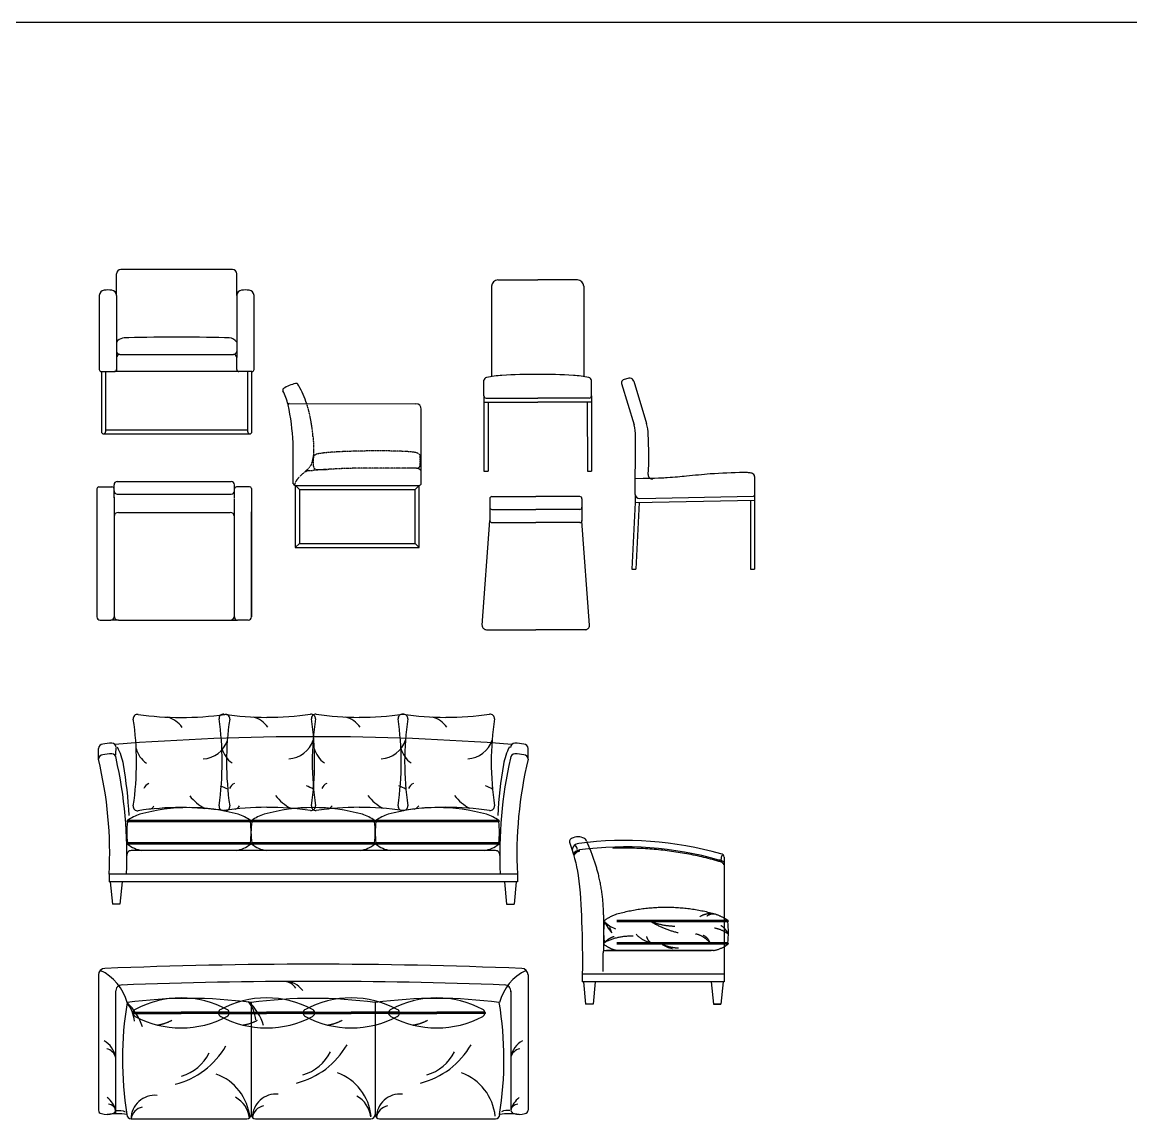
# Model space of a CAD drawing. Header units: millimetres. Extents: x 14385 to 129787, y 107826 to 186798.
# Drawn here: x 40529 to 45689, y 129469 to 134575 of the extents above; entities that cross this region are included whole.
import ezdxf

# ---------------------------------------------------------------- set-up
doc = ezdxf.new("R2010")
doc.units = ezdxf.units.MM
doc.header["$LTSCALE"] = 1000
doc.linetypes.add('DASHED', pattern=[0.75, 0.5, -0.25])
doc.linetypes.add('HIDDEN2', pattern=[0.1875, 0.125, -0.0625])
doc.layers.add('FF-FURN', color=51, linetype='Continuous')

# ---------------------------------------------------------------- blocks, each defined once
blk = doc.blocks.new('做成ACAD TuKuai0002')
at = {"layer": 'FF-FURN', "color": 51, "linetype": 'Continuous'}
blk.add_line((21.1, -2383.8), (21.1, -2383.8), dxfattribs=at)
at = {"layer": 'FF-FURN', "color": 8, "linetype": 'Continuous'}
blk.add_line((-328.5, -2432.5), (-328.5, -2432.5), dxfattribs=at)
at = {"layer": 'FF-FURN', "color": 2, "linetype": 'Continuous'}
for centre, radius, start, end in [((-401.2, -2019.8), 20, 83.2381, 186.7619), ((-196.9, -628.1), 1386.7, 261.6267, 269.9028), ((-201.7, -558.2), 1456.5, 270.0946, 278.1696), ((7.6, -2019.8), 20, 353.2381, 96.7619), ((-1793, -2224.1), 1386.7, 0.0972, 8.3733), ((1399.4, -2224.1), 1386.7, 171.6267, 179.9028), ((-1862.8, -2219.4), 1456.5, 351.8304, 359.9054), ((1469.3, -2219.4), 1456.5, 180.0946, 188.1696), ((-401.2, -2428.7), 20, 173.2381, 276.7619), ((-196.9, -3820.4), 1386.7, 90.0972, 98.3733), ((-201.7, -3890.3), 1456.5, 81.8304, 89.9054), ((7.6, -2428.7), 20, 263.2381, 6.7619)]:
    blk.add_arc(centre, radius, start, end, dxfattribs=at)
at = {"layer": 'FF-FURN', "color": 8, "linetype": 'Continuous'}
for centre, radius, start, end in [((-293, -2130.6), 121.4, 35.1259, 75.1815), ((-290.5, -2128), 121.4, 194.8185, 234.8741), ((-103.7, -2080.7), 127.1, 273.5395, 341.1522), ((-334.1, -2360.7), 41, 111.4291, 158.5217), ((-79.4, -2524.8), 201.5, 60.9234, 71.2381), ((16.6, -2241.9), 222.3, 218.022, 242.0361), ((-349.3, -2415.5), 26.5, 278.7006, 336.0627)]:
    blk.add_arc(centre, radius, start, end, dxfattribs=at)
blk = doc.blocks.new('做成ACAD TuKuai0003')
at = {"layer": 'FF-FURN', "color": 9, "linetype": 'DASHED'}
for p, q in [((692.7, -4340.9), (692.7, -4565)), ((698.7, -4340.8), (698.7, -4565)), ((692.7, -4789), (692.7, -4565)), ((698.7, -4789), (698.7, -4565))]:
    blk.add_line(p, q, dxfattribs=at)
at = {"layer": 'FF-FURN', "color": 2, "linetype": 'Continuous'}
for centre, radius, start, end in [((1075, -4565), 449.3, 151.6297, 180), ((695.7, -4358.1), 17.4, 100.1741, 157.7525), ((695.7, -4340.8), 3, 358.0503, 181.9496), ((695.6, -4358.1), 17.4, 22.2475, 79.8259), ((316.3, -4565), 449.3, 0, 28.3703), ((1075, -4565), 449.3, 180, 208.3703), ((316.3, -4565), 449.3, 331.6297, 0), ((695.7, -4771.9), 17.4, 202.2475, 259.8259), ((695.7, -4789.1), 3, 178.0504, 1.9497), ((695.6, -4771.9), 17.4, 280.1741, 337.7525)]:
    blk.add_arc(centre, radius, start, end, dxfattribs=at)
at = {"layer": 'FF-FURN', "color": 9, "linetype": 'DASHED'}
blk.add_arc((832, -4428.2), 194.5, 187.8661, 208.8943, dxfattribs=at)
blk = doc.blocks.new('做成ACAD TuKuai0326')
at = {"layer": 'FF-FURN', "color": 51, "linetype": 'Continuous'}
for p, q in [((-754, 681.6), (-754, 731.6)), ((1246, 681.6), (1246, 731.6)), ((-46.4, 396.6), (-618.4, 396.6)), ((-46.4, 390.6), (-618.4, 390.6)), ((531.6, 396.6), (-40.4, 396.6)), ((531.6, 390.6), (-40.4, 390.6)), ((1109.6, 396.6), (537.6, 396.6)), ((1109.6, 390.6), (537.6, 390.6)), ((-46.4, 292.6), (-618.4, 292.6)), ((-46.4, 286.6), (-618.4, 286.6)), ((531.6, 292.6), (-40.4, 292.6)), ((531.6, 286.6), (-40.4, 286.6)), ((1109.6, 292.6), (537.6, 292.6)), ((1109.6, 286.6), (537.6, 286.6)), ((1093.9, 256.6), (-601.8, 256.6)), ((-113.4, 256.6), (-551.4, 256.6)), ((464.6, 256.6), (26.6, 256.6)), ((1042.6, 256.6), (604.6, 256.6)), ((2158.2, 226), (2158.2, -354.1)), ((-704, 146.6), (-704, 111.6)), ((1196, 146.6), (-704, 146.6)), ((1196, 111.6), (-704, 111.6)), ((-699, 111.6), (-689, 6.6)), ((-644, 111.6), (-654, 6.6)), ((1136, 111.6), (1146, 6.6)), ((1191, 111.6), (1181, 6.6)), ((1196, 146.6), (1196, 111.6)), ((-654, 6.6), (-689, 6.6)), ((1146, 6.6), (1181, 6.6)), ((2175.2, -69.1), (2158.2, -69.1)), ((2175.2, -75.1), (2158.2, -75.1)), ((2175.2, -173.1), (2158.2, -173.1)), ((2175.2, -179.1), (2158.2, -179.1)), ((-754, -322.3), (-754, -952.3)), ((1246, -322.3), (1246, -952.3)), ((2158.2, -319.1), (1498.2, -319.1)), ((1498.2, -319.1), (1498.2, -354.1)), ((2158.2, -354.1), (1498.2, -354.1)), ((1503.2, -354.1), (1513.2, -459.1)), ((1558.2, -354.1), (1548.2, -459.1)), ((2098.2, -354.1), (2108.2, -459.1)), ((2153.2, -354.1), (2143.2, -459.1)), ((-674, -398), (-674.1, -968.9)), ((1166, -398), (1166, -952.3)), ((-43.4, -451.3), (-43.4, -972.3)), ((533.8, -451.3), (533.8, -972.3)), ((1548.2, -459.1), (1513.2, -459.1)), ((1548.2, -459.1), (1513.2, -459.1)), ((2143.2, -459.1), (2108.2, -459.1)), ((2108.2, -459.1), (2143.2, -459.1)), ((-602.2, -992.3), (-63.4, -992.3)), ((-23.4, -992.3), (513.8, -992.3)), ((553.8, -992.3), (1094.2, -992.3))]:
    blk.add_line(p, q, dxfattribs=at)
at = {"layer": 'FF-FURN', "color": 8, "linetype": 'DASHED'}
for p, q in [((1597.2, -41.9), (1597.2, -209.1)), ((2158.2, -69.1), (1600.9, -69.1)), ((2158.2, -75.1), (1600.9, -75.1)), ((1600.9, -75.1), (1625.8, -95.4)), ((1600.9, -75.1), (1618.5, -104.2)), ((1625.8, -95.4), (1652.7, -107.1)), ((1635.2, -126.2), (1626.5, -101.6)), ((1618.5, -104.2), (1635.2, -126.2)), ((2158.2, -173.1), (1597.9, -173.1)), ((2158.2, -179.1), (1597.9, -179.1)), ((1597.2, -209.1), (2158.2, -209.1)), ((2108.2, -209.1), (1610.2, -209.1))]:
    blk.add_line(p, q, dxfattribs=at)
at = {"layer": 'FF-FURN', "color": 51, "linetype": 'Continuous'}
for points in [[(-666.6, 738.8, -0.077922), (-639.2, 657.4, -0.028924), (-612.6, 420.2, 55.760585)], [(1158.6, 738.8, 0.077922), (1131.2, 657.4, 0.028924), (1104.6, 420.2, -55.760585)], [(1438.2, 296.1, -0.051539), (1478.9, 140.7, -0.028192), (1495, -74.7, -0.013176), (1498.2, -319.1, 6.221416)], [(1517.8, 299.9, -0.00194), (1520.4, 294.6, -0.00194)]]:
    blk.add_lwpolyline(points, format="xyb", dxfattribs=at)
at = {"layer": 'FF-FURN', "color": 8, "linetype": 'DASHED'}
for points in [[(1520.4, 294.6, -0.049766), (1571.3, 152, -0.06173), (1597.2, -41.9)], [(1597.2, -209.1, 0.081836), (1593.2, -232.1), (1593.2, -305.8)]]:
    blk.add_lwpolyline(points, format="xyb", dxfattribs=at)
at = {"layer": 'FF-FURN', "color": 8, "linetype": 'Continuous'}
for points in [[(-669.4, -954.1, -0.164951), (-630.3, -959.4, -30.496425)], [(1161.5, -954.1, 0.164951), (1122.4, -959.4, 30.496425)]]:
    blk.add_lwpolyline(points, format="xyb", dxfattribs=at)
at = {"layer": 'FF-FURN', "color": 51, "linetype": 'Continuous'}
for centre, radius, start, end in [((246, -11089.1), 11875.9, 85.538, 94.462), ((-734, 731.6), 20, 90, 180), ((-695.2, 604.9), 151.7, 88.7979, 104.7988), ((-692, 736.6), 20, 0, 90), ((-90.1, 682.6), 584.8, 175.0498, 178.1461), ((1184.1, 736.6), 20, 90, 180), ((1187.3, 604.9), 151.7, 75.2012, 91.2021), ((1226, 731.6), 20, 0, 90), ((-734, 681.6), 20, 90, 180), ((-2571.2, 242), 1869.6, 357.0773, 13.6012), ((-695.2, 554.9), 151.7, 88.7979, 104.7988), ((-692, 686.6), 20, 0, 90), ((-2617.1, 241), 1995.5, 357.2886, 12.9034), ((3109.2, 241), 1995.5, 167.0966, 182.7114), ((1184.1, 686.6), 20, 90, 180), ((1187.3, 554.9), 151.7, 75.2012, 91.2021), ((3063.2, 242), 1869.6, 166.3988, 182.9227), ((1226, 681.6), 20, 0, 90), ((-495.7, 224.6), 211.4, 108.0858, 125.5081), ((-332.4, -395.9), 852.7, 74.4323, 105.5677), ((-169.2, 224.6), 211.4, 54.4919, 71.9142), ((82.3, 224.6), 211.4, 108.0858, 125.5081), ((245.6, -395.9), 852.7, 74.4323, 105.5677), ((408.8, 224.6), 211.4, 54.4919, 71.9142), ((660.3, 224.6), 211.4, 108.0858, 125.5081), ((823.6, -395.9), 852.7, 74.4323, 105.5677), ((986.8, 224.6), 211.4, 54.4919, 71.9142), ((-298.5, 341.6), 323.6, 171.292, 188.708), ((-618.4, 393.6), 3, 90, 270), ((-46.4, 393.6), 3, 270, 90), ((-445.6, 341.6), 402.1, 353.0011, 6.9989), ((279.5, 341.6), 323.6, 171.292, 188.708), ((-40.4, 393.6), 3, 90, 270), ((531.6, 393.6), 3, 270, 90), ((132.4, 341.6), 402.1, 353.0011, 6.9989), ((857.5, 341.6), 323.6, 171.292, 188.708), ((537.6, 393.6), 3, 90, 270), ((1109.6, 393.6), 3, 270, 90), ((710.4, 341.6), 402.1, 353.0011, 6.9989), ((1458.2, 296.1), 20, 109.2363, 180), ((1478.2, 252.4), 67.9, 63.7999, 116.2001), ((1498.2, 296.1), 20, 11.0349, 70.7637), ((-618.4, 289.6), 3, 90, 270), ((-527.2, 400.5), 145.9, 231.3033, 260.4548), ((-137.6, 400.5), 145.9, 279.5452, 308.6967), ((-46.4, 289.6), 3, 270, 90), ((-40.4, 289.6), 3, 90, 270), ((50.8, 400.5), 145.9, 231.3033, 260.4548), ((440.4, 400.5), 145.9, 279.5452, 308.6967), ((531.6, 289.6), 3, 270, 90), ((537.6, 289.6), 3, 90, 270), ((628.8, 400.5), 145.9, 231.3033, 260.4548), ((1018.4, 400.5), 145.9, 279.5452, 308.6967), ((1109.6, 289.6), 3, 270, 90), ((1481.4, 259.4), 30, 90, 211.4581), ((1491.6, 217.3), 42.8, 97.8722, 145.3789), ((1453.6, 262.7), 21, 355.5402, 53.8942), ((1696.8, -1313.6), 1617.4, 73.9778, 97.6542), ((1696.8, -1313.9), 1587.7, 74.0106, 97.6387), ((-601.8, 236.6), 20, 90, 187.8815), ((1093.9, 236.6), 20, 352.1185, 90), ((2132, 177.5), 34.9, 41.4597, 86.55), ((2143.2, 226), 15, 0, 90), ((2179.3, 218.4), 35, 154.5757, 186.487), ((2052.5, -241.1), 211.4, 54.4919, 59.9755), ((2175.2, -72.1), 3, 270, 90), ((1776.1, -124.1), 402.1, 353.0011, 6.9989), ((2105.7, -159.8), 76.8, 19.652, 47.043), ((2093.3, -234.9), 131.8, 49.963, 60.556), ((2084, -65.2), 145.9, 300.5718, 308.6967), ((2175.2, -176.1), 3, 270, 90), ((-724, -322.3), 30, 90, 180), ((-842.2, -508.2), 228.6, 14.3953, 64.9038), ((245.8, -23816.1), 23543.7, 87.63819, 92.36219), ((1334.2, -508.2), 228.6, 115.0962, 165.6047), ((1216, -322.3), 30, 0, 90), ((245.8, -23816.1), 23463.7, 87.81905, 92.17885), ((-644, -399.2), 30, 90, 182.2652), ((1136, -399.2), 30, 357.7348, 90), ((1005.2, -716.4), 1647.4, 170.7416, 188.9385), ((-332.1, -2524.1), 2092.8, 82.0724, 97.9276), ((245.2, -2524.1), 2092.8, 82.0724, 97.9276), ((822.5, -2524.1), 2092.8, 82.0724, 97.9276), ((-514.1, -716.4), 1647.4, 351.0615, 9.2584), ((-739, -952.3), 15, 180, 266.8927), ((-713.3, -899.9), 72.4, 248.5252, 291.9874), ((-667.4, -1264.4), 295.6, 81.2, 98.8), ((-689, -952.3), 15, 280.7215, 0), ((-602.2, -972.3), 20, 180, 270), ((-63.4, -972.3), 20, 270, 0), ((-23.4, -972.3), 20, 180, 270), ((513.8, -972.3), 20, 270, 0), ((553.8, -972.3), 20, 180, 270), ((1094.2, -972.3), 20, 270, 0), ((1159.4, -1264.4), 295.6, 81.2, 98.8), ((1181, -952.3), 15, 180, 259.2785), ((1205.3, -899.9), 72.4, 248.0126, 291.4748), ((1231, -952.3), 15, 273.1073, 0)]:
    blk.add_arc(centre, radius, start, end, dxfattribs=at)
at = {"layer": 'FF-FURN', "color": 8, "linetype": 'DASHED'}
for centre, radius, start, end in [((1696.9, -1317.5), 1585.3, 74.0028, 97.6212), ((1491.6, 217.3), 36.8, 97.8722, 153.529), ((2132, 177.5), 28.9, 27.6862, 86.55), ((1723.7, -241.1), 211.4, 108.0858, 125.5081), ((1888.1, -854.4), 846.1, 74.2267, 105.7733), ((2094.9, -129.4), 92.2, 75.4352, 122.4508), ((1920.9, -124.1), 323.6, 171.292, 188.708), ((1600.9, -72.1), 3, 90, 270), ((2031.6, 267.9), 402.8, 238.3476, 257.3898), ((1938.1, 261.6), 356.8, 250.7035, 268.4663), ((2105.9, -159.9), 76.8, 47.043, 61.6137), ((1722.7, -407.4), 265.4, 87.421, 118.0244), ((1669.2, -229.5), 88.5, 104.8503, 140.4133), ((1849.3, -37.7), 138.5, 223.1302, 257.8917), ((1837.4, -135.7), 41.1, 190.0245, 245.3375), ((2000.9, -246.6), 117.4, 38.7733, 78.4827), ((2040.8, -188.6), 53.9, 16.7174, 68.9756), ((2093.4, -235), 131.8, 60.556, 80.9865), ((1600.9, -176.1), 3, 90, 270), ((1689.1, -65.2), 145.9, 231.3033, 260.4548), ((1941.7, -71.8), 129.5, 235.9406, 259.2897), ((1951.3, 5.1), 201.6, 245.9676, 268.3132), ((2084, -65.2), 145.9, 279.5452, 300.5718)]:
    blk.add_arc(centre, radius, start, end, dxfattribs=at)
at = {"layer": 'FF-FURN', "color": 8, "linetype": 'HIDDEN2'}
for centre, radius, start, end in [((2106.9, -83.6), 44.8, 75.5369, 130.4377), ((2052.5, -241.1), 211.4, 59.9755, 71.9142)]:
    blk.add_arc(centre, radius, start, end, dxfattribs=at)
at = {"layer": 'FF-FURN', "color": 8, "linetype": 'Continuous'}
for centre, radius, start, end in [((113.8, -453.8), 101.3, 35.0693, 93.3104), ((106.8, -419), 66.8, 31.057, 84.0142), ((-794.4, -640), 256.4, 17.3158, 47.3786), ((-751.3, -553.4), 165.7, 5.6045, 38.0274), ((-186.7, -547.6), 165.7, 5.6045, 38.0274), ((-229.8, -634.2), 256.4, 17.3158, 47.3786), ((-785, -726), 112.9, 10.6471, 59.7171), ((-728, -720.4), 56.1, 15.7727, 77.2651), ((-490.7, -462.8), 380.6, 284.2851, 329.9989), ((73.9, -456.9), 380.6, 284.2851, 329.9989), ((651.1, -456.9), 380.6, 284.2851, 329.9989), ((1276.1, -726), 112.9, 120.2829, 169.3529), ((1219.1, -720.4), 56.1, 102.7349, 164.2273), ((-421.3, -597.2), 203.2, 285.5098, 334.2476), ((143.3, -591.4), 203.2, 285.5098, 334.2476), ((720.6, -591.4), 203.2, 285.5098, 334.2476), ((-289.3, -1010.2), 241.2, 5.6561, 69.7805), ((275.3, -1004.4), 241.2, 5.6561, 69.7805), ((852.6, -1004.4), 241.2, 5.6561, 69.7805), ((72.8, -987.1), 110.3, 84.5376, 179.6438), ((650, -987.1), 110.3, 84.5376, 179.6438), ((-775.8, -977.7), 104.9, 13.7981, 53.3618), ((-709, -959.3), 35.6, 10.6736, 85.9248), ((-491.8, -993), 110.3, 84.5376, 179.6438), ((-175.7, -1002), 125.1, 6.3016, 61.4298), ((388.9, -996.1), 125.1, 6.3016, 61.4298), ((1267, -977.7), 104.9, 126.6382, 166.2019), ((1200.1, -959.3), 35.6, 94.0752, 169.3264), ((-538.5, -1001.1), 64.2, 100.3254, 172.1833), ((26.1, -995.2), 64.2, 100.3254, 172.1833), ((603.3, -995.2), 64.2, 100.3254, 172.1833)]:
    blk.add_arc(centre, radius, start, end, dxfattribs=at)
at = {"layer": 'FF-FURN', "color": 51, "linetype": 'Continuous'}
for p in [(-170.6, 2890.7), (228.4, 2891.6), (658.4, 2891.6), (1061.6, 2891.6)]:
    blk.add_blockref('做成ACAD TuKuai0002', p, dxfattribs=at)
at = {"layer": 'FF-FURN', "color": 51, "linetype": 'Continuous', "rotation": 90}
for p in [(-4934.3, -1194.9), (-4536.4, -1194.9), (-4142, -1194.9), (-3744.1, -1194.9)]:
    blk.add_blockref('做成ACAD TuKuai0003', p, dxfattribs=at)
blk = doc.blocks.new('A$C0A3C38A4')
at = {"linetype": 'Continuous', "ltscale": 15}
for p, q in [((-265.2, 0), (265.2, 0)), ((-360.2, -35), (-360.2, -630)), ((-350.2, -25), (-290.2, -25)), ((-280.2, -76.4), (-280.2, -15)), ((280.2, -22.9), (280.2, -15)), ((280.2, -76.4), (280.2, -15)), ((350.2, -25), (290.2, -25)), ((359.8, -32), (359.8, -630)), ((-280.2, -72.8), (-280.2, -630)), ((-265.2, -58.4), (265.2, -58.4)), ((279.8, -625), (279.8, -80)), ((-260.2, -144), (259.8, -144)), ((359.8, -630), (359.8, -140.8)), ((-345.2, -645), (-295.2, -645)), ((-260.2, -645), (-295.2, -645)), ((-260.2, -645), (259.8, -645)), ((259.8, -645), (294.8, -645)), ((344.8, -645), (294.8, -645))]:
    blk.add_line(p, q, dxfattribs=at)
for centre, radius, start, end in [((-265.2, -15), 15, 90, 180), ((265.2, -15), 15, 0, 90), ((265.2, -15), 15, 0, 90), ((-350.2, -35), 10, 90, 180), ((-290.2, -35), 10, 0, 90), ((-265.2, -43.4), 15, 180, 270), ((265.2, -43.4), 15, 270, 0), ((290.2, -35), 10, 90, 180), ((350.2, -35), 10, 17.2355, 90), ((-260.2, -164), 20, 90, 178.9678), ((259.8, -164), 20, 1.0322, 90), ((-345.2, -630), 15, 180, 270), ((-295.2, -630), 15, 270, 0), ((-260.2, -625), 20, 180, 270), ((259.8, -625), 20, 270, 0), ((294.8, -630), 15, 180, 270), ((344.8, -630), 15, 270, 0)]:
    blk.add_arc(centre, radius, start, end, dxfattribs=at)
blk = doc.blocks.new('A$C4C206B7F')
for p, q in [((-204.3, 0), (0, 0)), ((205, 0), (0, 0)), ((-214.3, -10), (-214.3, -49.9)), ((-214.3, -49.9), (-214.3, -111)), ((215, -10), (215, -49.9)), ((215, -49.9), (215, -114.2)), ((-204.3, -60), (0, -60)), ((205, -60), (0, -60)), ((-249.7, -599.6), (-214.3, -111)), ((-204.3, -121), (0, -121)), ((205, -121), (0, -121)), ((249.7, -599.6), (215, -114.2)), ((-229.7, -620), (0, -620)), ((229.7, -620), (0, -620))]:
    blk.add_line(p, q)
for centre, radius, start, end in [((-204.3, -10), 10, 90, 180), ((205, -10), 10, 0, 90), ((-224.3, -49.9), 10, 358.9678, 0), ((-204.3, -50), 10, 180, 270), ((205, -50), 10, 270, 0), ((225, -49.9), 10, 180, 181.0322), ((-204.3, -111), 10, 180, 270), ((205, -111), 10, 270, 0), ((-229.7, -600), 20, 178.9678, 270), ((229.7, -600), 20, 270, 1.0322)]:
    blk.add_arc(centre, radius, start, end)

msp = doc.modelspace()

# ---------------------------------------------------------------- linework, layer by layer
at = {"color": 1}
msp.add_line((18573.3, 134574.6), (80368.9, 134574.6), dxfattribs=at)
at = {"linetype": 'Continuous', "ltscale": 15}
for p, q in [((40968.1, 133302), (40968.1, 133402.9)), ((41508.1, 133422.9), (40988.1, 133422.9)), ((41528.1, 133302), (41528.1, 133402.9)), ((40888.1, 133302), (40888.1, 132957.9)), ((40968.1, 133302), (40968.1, 133012.9)), ((41528.1, 133317.9), (41528.1, 133104.7)), ((41528.1, 133302), (41528.1, 133012.9)), ((41608.1, 132957.9), (41608.1, 133302)), ((40968.1, 133012.9), (40968.1, 132957.9)), ((40983.1, 133027.9), (41513.1, 133027.9)), ((41528.1, 132957.9), (41528.1, 133012.9)), ((40898.1, 132947.9), (40958.1, 132947.9)), ((41538.1, 132947.9), (40958.1, 132947.9)), ((40968.1, 132957.9), (40968.1, 132947.9)), ((41528.1, 132957.9), (41528.1, 132947.9)), ((41598.1, 132947.9), (41538.1, 132947.9)), ((41772.1, 132799.1), (42361.7, 132798.2)), ((42386.7, 132428.2), (42386.7, 132773.2)), ((41790.9, 132425.9), (41789.9, 132616.7)), ((41801.1, 132418.2), (42376.7, 132418.2))]:
    msp.add_line(p, q, dxfattribs=at)
at = {"ltscale": 15}
for p, q in [((42713.7, 133344.8), (42713.7, 132925.1)), ((43143.1, 133344.8), (43143.1, 132925.1)), ((42678.4, 132834.8), (42678.4, 132908.2)), ((43178.4, 132834.8), (43178.4, 132906.3)), ((43318.7, 132892.8), (43377.4, 132699.3)), ((43375.8, 132903.6), (43435.5, 132706.9)), ((42678.4, 132834.8), (42678.4, 132484.5)), ((43178.4, 132834.8), (43178.6, 132484.5)), ((42697.4, 132805.8), (42697.4, 132484.5)), ((43159.4, 132805.8), (43159.6, 132484.5)), ((43937.9, 132458.9), (43937.9, 132373)), ((43381.5, 132376.1), (43381.5, 132338.4)), ((43937.9, 132373), (43937.9, 132027.6)), ((43381.5, 132338.3), (43366, 132027.6)), ((43400.5, 132338.7), (43385, 132027.6)), ((43918.9, 132348.7), (43918.9, 132027.6))]:
    msp.add_line(p, q, dxfattribs=at)
for p, q in [((42743.7, 133374.8), (42928.4, 133374.8)), ((43113.1, 133374.8), (42928.4, 133374.8)), ((42678.4, 132906.3), (42678.4, 132908.7)), ((43352.7, 132917.7), (43326.6, 132909.7)), ((42688.4, 132824.8), (42928.4, 132824.8)), ((43168.4, 132824.8), (42928.4, 132824.8)), ((42678.4, 132805.8), (42928.4, 132805.8)), ((43178.4, 132805.8), (42928.4, 132805.8)), ((42678.4, 132484.5), (42697.4, 132484.5)), ((43159.6, 132484.5), (43178.6, 132484.5)), ((43401.8, 132357.7), (43933, 132368)), ((43381.5, 132338.4), (43937.9, 132349.1)), ((43366, 132027.6), (43385, 132027.6)), ((43918.9, 132027.6), (43937.9, 132027.6))]:
    msp.add_line(p, q)
at = {"color": 57, "linetype": 'Continuous', "ltscale": 15}
for p, q in [((40898.1, 132947.9), (40898.1, 132667.4)), ((40917.1, 132947.9), (40917.1, 132667.4)), ((41579.1, 132667.4), (41579.1, 132947.9)), ((41598.1, 132667.4), (41598.1, 132947.9)), ((40917.1, 132676.9), (41579.1, 132676.9)), ((40907.6, 132657.9), (41588.6, 132657.9)), ((41800.3, 132418.2), (41800.3, 132128.2)), ((41819.3, 132399.2), (41801.1, 132418.2)), ((42357.7, 132399.2), (42376.7, 132418.2)), ((42376.7, 132393.2), (42376.7, 132418.2)), ((41819.3, 132399.2), (41819.3, 132147.2)), ((41819.3, 132399.2), (42357.7, 132399.2)), ((42357.7, 132147.2), (42357.7, 132399.2)), ((42376.7, 132128.2), (42376.7, 132393.2)), ((41819.3, 132147.2), (41800.3, 132128.2)), ((41800.3, 132128.2), (42376.7, 132128.2)), ((41819.3, 132147.2), (42357.7, 132147.2)), ((42357.7, 132147.2), (42376.7, 132128.2))]:
    msp.add_line(p, q, dxfattribs=at)
at = {"color": 58, "linetype": 'DASHED', "ltscale": 0.002625}
for p, q in [((41884.5, 132507.4), (41884.5, 132546.8)), ((42381.7, 132513.6), (42381.7, 132553)), ((42366.7, 132498.6), (42320.8, 132498.6))]:
    msp.add_line(p, q, dxfattribs=at)
at = {"color": 3, "linetype": 'Continuous', "ltscale": 15}
msp.add_line((41825.3, 132418.2), (41825.3, 132418.2), dxfattribs=at)
at = {"linetype": 'Continuous', "ltscale": 15}
for centre, radius, start, end in [((40988.1, 133402.9), 20, 90, 180), ((41508.1, 133402.9), 20, 0, 90), ((40913.1, 133302), 25, 96.2629, 180), ((40928.1, 133165.4), 162.5, 83.7371, 96.2629), ((40943.1, 133302), 25, 0, 83.7371), ((41553.1, 133302), 25, 96.2629, 180), ((41568.1, 133165.4), 162.5, 83.7371, 96.2629), ((41583.1, 133302), 25, 0, 83.7371), ((40988.1, 133077.6), 20, 132.8924, 180), ((41006.4, 133057.9), 46.8, 92.7595, 132.8924), ((41489.8, 133057.9), 46.8, 35.2154, 87.2405), ((40986.2, 133046.9), 19.1, 198.7161, 264.0641), ((41510, 133046.9), 19.1, 275.9359, 341.2839), ((40983.1, 133012.9), 15, 90, 180), ((41513.1, 133012.9), 15, 0, 90), ((40898.1, 132957.9), 10, 180, 270), ((40958.1, 132957.9), 10, 270, 0), ((41538.1, 132957.9), 10, 180, 270), ((41598.1, 132957.9), 10, 270, 0), ((41846.1, 132705.4), 192.4, 103.4699, 121.732), ((41804, 132882.9), 10, 42.754, 105.3908), ((41760.8, 132851.1), 63.5, 29.0247, 37.3623), ((41478.3, 132683), 392.2, 17.0758, 30.4763), ((41752.7, 132862.9), 10.9, 172.9079, 201.475), ((41449.1, 132710.6), 328.7, 14.7168, 26.8124), ((41772.1, 132794.1), 5, 90, 195.5786), ((40672.7, 132562.7), 1118.5, 2.7679, 11.8714), ((42361.7, 132773.2), 25, 0, 90), ((42376.7, 132428.2), 10, 270, 0)]:
    msp.add_arc(centre, radius, start, end, dxfattribs=at)
for centre, radius, start, end in [((42743.7, 133344.8), 30, 90, 180), ((43113.1, 133344.8), 30, 0, 90), ((42792.2, 132411.7), 519.3, 93.3199, 101.2895), ((42933.1, 129800.1), 3134.8, 90.0869, 93.1277), ((42923.6, 129800.1), 3134.8, 86.8723, 89.9131), ((43064.6, 132411.7), 519.3, 78.7036, 86.6801), ((42693.4, 132906.3), 15, 101.2895, 180.0078), ((42680.7, 132908.2), 2.35, 167.0421, 179.051), ((43163.4, 132906.3), 15, 0.0004, 78.7036), ((43333.5, 132896.2), 15.2, 117.0425, 192.7669), ((43356.5, 132895), 22.9, 68.4217, 99.6218), ((43361, 132905.2), 11.8, 38.7209, 70.5206), ((42688.4, 132834.8), 10, 180, 270), ((43168.4, 132834.8), 10, 270, 0), ((43932.9, 132373), 5, 271.0789, 0)]:
    msp.add_arc(centre, radius, start, end)
at = {"ltscale": 15}
for centre, radius, start, end in [((43318, 132873.9), 65, 27.1441, 36.5634), ((43184.4, 132647.1), 200, 359.7488, 15.1311), ((43242.4, 132654.7), 200, 359.7488, 15.1311), ((21849, 132740.5), 21535.5, 359.03061, 359.74928), ((42133.6, 132559.1), 1312.3, 356.0222, 4.1754), ((43462.7, 132468), 20, 179.7954, 274.5021), ((43921, 132458.2), 17, 2.4924, 75.8761), ((43401.4, 132377.7), 20, 184.6569, 271.0789)]:
    msp.add_arc(centre, radius, start, end, dxfattribs=at)
at = {"color": 58, "linetype": 'DASHED', "ltscale": 0.002625}
for centre, radius, start, end in [((41630.8, 132716.3), 237, 15.4065, 20.2067), ((41158.8, 132588.4), 726.1, 4.5462, 15.241), ((42366.7, 132553), 15, 0, 90), ((41899.5, 132546.8), 15, 118.1623, 180), ((41917.1, 132514.6), 51.7, 99.7346, 118.5072), ((41843.2, 132811.6), 325.7, 273.7501, 277.3803), ((41899.5, 132507.4), 15, 180, 270), ((41924.4, 132778), 286.6, 265.032, 275.2579), ((42366.7, 132513.6), 15, 270, 0)]:
    msp.add_arc(centre, radius, start, end, dxfattribs=at)
at = {"color": 57, "linetype": 'Continuous', "ltscale": 15}
for centre in [(40907.6, 132667.4), (41588.6, 132667.4)]:
    msp.add_arc(centre, 9.5, 180, 0, dxfattribs=at)
at = {"linetype": 'Continuous', "ltscale": 15}
for centre, major_axis, ratio, start_param, end_param in [((41248.1, 133100.8), (291.9, 0), 0.024351, 0.581005, 2.560588), ((41756.7, 132861.8), (-15.2, 0), 0.756757, -0.68336, -0.216844), ((41800.9, 132426.8), (-9.99, 0.68), 0.861433, 0.10395, 1.650618)]:
    msp.add_ellipse(centre, major_axis=major_axis, ratio=ratio, start_param=start_param, end_param=end_param, dxfattribs=at)
at = {"color": 58, "linetype": 'DASHED', "ltscale": 0.002625}
msp.add_ellipse((42133.2, 132564.9), major_axis=(233.5, 3.1), ratio=0.057153, start_param=-0.00001, end_param=2.866121, dxfattribs=at)
for points, knots in [([(41882.6, 132645.9), (41886.5, 132600.8), (41885.2, 132555), (41882, 132545.4), (41875.8, 132516.3), (41862.3, 132494.8), (41837.5, 132476.4), (41801.3, 132439.6), (41797.6, 132424.8), (41796.4, 132419.4)], [21.160178, 21.160178, 21.160178, 21.160178, 134.64963, 150.052406, 168.992712, 186.801075, 232.433165, 268.678573, 289.325405, 289.325405, 289.325405, 289.325405]), ([(41864.5, 132486.6), (41857.8, 132485.7), (41854.2, 132484.5), (41849.5, 132483.1), (41847.6, 132480.5), (41847.1, 132479.5)], [0.058795, 0.058795, 0.058795, 0.058795, 6.387533, 10.901718, 14.661789, 14.661789, 14.661789, 14.661789]), ([(42338.2, 132498.8), (42282.1, 132497.4), (42143.3, 132498.9), (42032.7, 132497.2), (41949.7, 132492.6), (41903.6, 132489.4), (41885, 132488.6)], [48.57314, 48.57314, 48.57314, 48.57314, 216.867067, 328.996814, 410.774585, 467.264983, 467.264983, 467.264983, 467.264983]), ([(42386.7, 132477.8), (42386.2, 132480.4), (42384.9, 132486.3), (42376.2, 132496), (42358.2, 132498.5), (42345.1, 132498.7), (42338.2, 132498.8)], [0, 0, 0, 0, 9.530823, 21.220978, 40.113796, 61.048593, 61.048593, 61.048593, 61.048593])]:
    msp.add_open_spline(points, degree=3, knots=knots, dxfattribs=at)
for points, knots in [([(43889.3, 132478), (43833.2, 132476.4), (43751.8, 132474.3), (43631.2, 132461.7), (43552.5, 132454.2), (43491.3, 132450.7), (43382.6, 132449.2)], [48.57314, 48.57314, 48.57314, 48.57314, 216.867067, 328.996814, 410.774585, 454.43016, 454.43016, 454.43016, 454.43016]), ([(43925.1, 132474.6), (43920.7, 132475.7), (43908.2, 132477.6), (43896.2, 132477.8), (43889.3, 132478)], [24.875521, 24.875521, 24.875521, 24.875521, 40.113796, 61.048593, 61.048593, 61.048593, 61.048593])]:
    msp.add_open_spline(points, degree=3, knots=knots)

# ---------------------------------------------------------------- block references
at = {"layer": 'FF-FURN'}
for name, p in [('A$C0A3C38A4', (41236.8, 132436.3)), ('A$C4C206B7F', (42919.6, 132366.2))]:
    msp.add_blockref(name, p, dxfattribs=at)
at = {"layer": 'FF-FURN', "linetype": 'Continuous'}
msp.add_blockref('做成ACAD TuKuai0326', (41638, 130461.4), dxfattribs=at)

doc.saveas('drawing.dxf')
